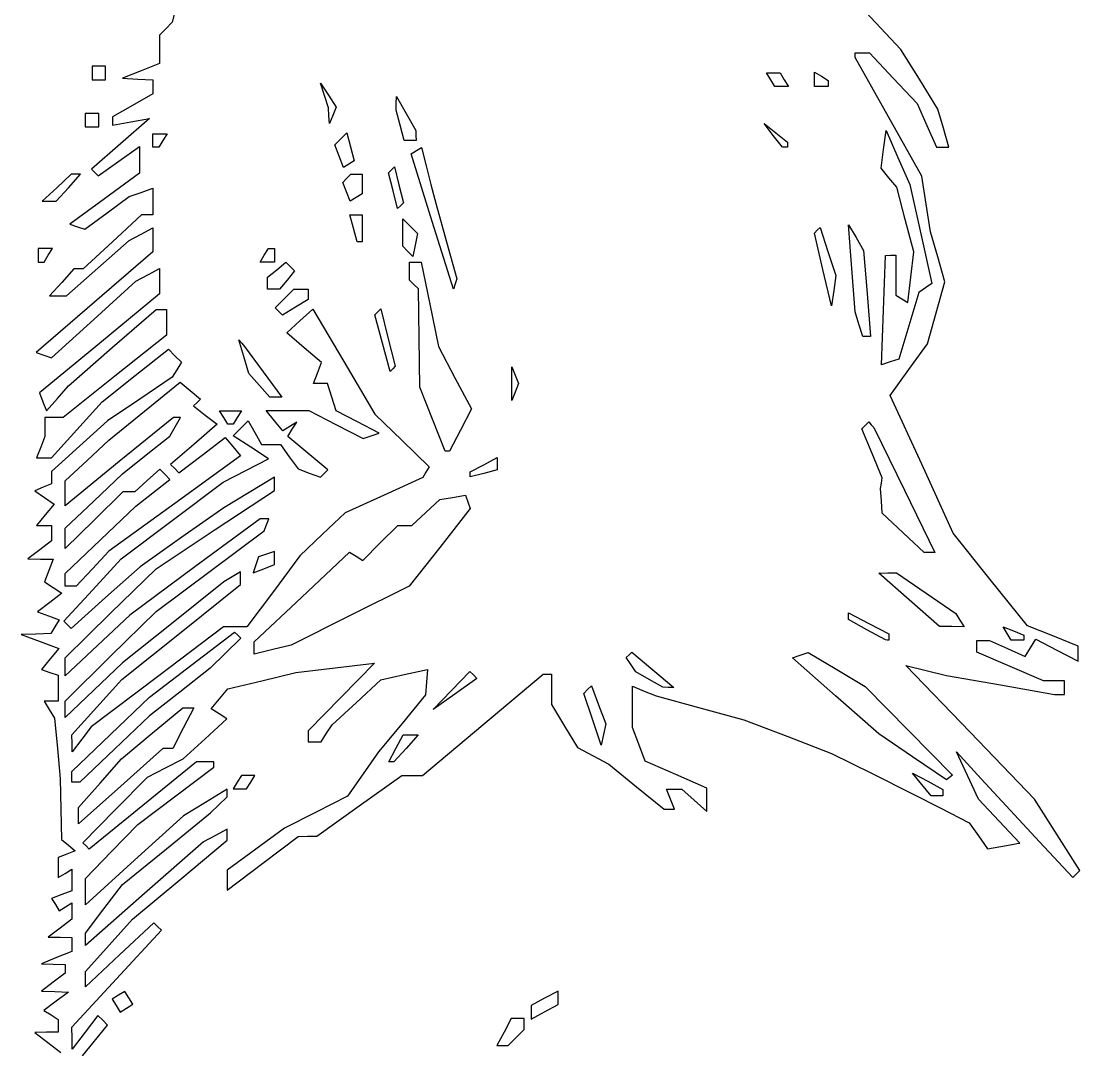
# Model space of a CAD drawing. Extents: x 137 to 489, y 18 to 824.
# Drawn here: x 213.8 to 339.2, y 222.1 to 343.9 of the extents above; entities that cross this region are included whole.
import ezdxf

# ---------------------------------------------------------------- set-up
doc = ezdxf.new("R2010")
doc.units = 0
doc.layers.add('Vrstva_1', color=7, linetype='CONTINUOUS')

msp = doc.modelspace()

# ---------------------------------------------------------------- linework, layer by layer
at = {"layer": 'Vrstva_1', "color": 7}
for p, q in [((233.001193, 349.010334), (231.635432, 343.810318)), ((314.972419, 343.804252), (311.963641, 347.004255)), ((231.635432, 343.810318), (230.897432, 343.050321)), ((317.981197, 340.604249), (314.972419, 343.804252)), ((230.897432, 343.050321), (230.159404, 342.290324)), ((230.159404, 342.290324), (230.159404, 340.604759)), ((230.159404, 340.604759), (230.159404, 338.919194)), ((312.565096, 339.932126), (312.565096, 340.204252)), ((312.565096, 340.204252), (313.40588, 340.204252)), ((312.565096, 339.66), (312.565096, 339.932126)), ((313.40588, 340.204252), (314.246665, 340.204252)), ((314.246665, 340.204252), (317.077569, 337.204233)), ((320.167134, 337.07126), (317.981197, 340.604249)), ((230.159404, 338.919194), (227.959407, 338.049865)), ((316.514636, 332.61446), (312.565096, 339.66)), ((222.956966, 338.612457), (222.156972, 338.612457)), ((222.156972, 338.612457), (222.156972, 337.812463)), ((222.156972, 337.812463), (222.156972, 337.012469)), ((223.75696, 338.612457), (222.956966, 338.612457)), ((223.75696, 337.812463), (223.75696, 338.612457)), ((223.75696, 337.012469), (223.75696, 337.812463)), ((227.959407, 338.049865), (225.75941, 337.180535)), ((302.557351, 337.01349), (302.062932, 337.813483)), ((302.062932, 337.813483), (302.862926, 337.813483)), ((302.862926, 337.813483), (303.66292, 337.813483)), ((303.66292, 337.813483), (304.157367, 337.01349)), ((307.757367, 337.060687), (307.757367, 337.907906)), ((307.757367, 337.907906), (308.557361, 337.413487)), ((308.557361, 337.413487), (309.357354, 336.919068)), ((222.156972, 337.012469), (222.956966, 337.012469)), ((222.956966, 337.012469), (223.75696, 337.012469)), ((225.75941, 337.180535), (227.55941, 337.095496)), ((227.55941, 337.095496), (229.359382, 337.010173)), ((229.359382, 337.010173), (229.359382, 336.172961)), ((229.359382, 336.172961), (229.359382, 335.335748)), ((249.696859, 335.148038), (249.236456, 336.613493)), ((249.236456, 336.613493), (250.153492, 335.183329)), ((303.05177, 336.213468), (302.557351, 337.01349)), ((303.851792, 336.213468), (303.05177, 336.213468)), ((304.651786, 336.213468), (303.851792, 336.213468)), ((304.157367, 337.01349), (304.651786, 336.213468)), ((307.757367, 336.213468), (307.757367, 337.060687)), ((308.557361, 336.213468), (307.757367, 336.213468)), ((309.357354, 336.213468), (308.557361, 336.213468)), ((309.357354, 336.919068), (309.357354, 336.566268)), ((309.357354, 336.566268), (309.357354, 336.213468)), ((317.077569, 337.204233), (319.908444, 334.204243)), ((322.353071, 333.538271), (320.167134, 337.07126)), ((229.359382, 335.335748), (226.964446, 333.972964)), ((250.157262, 333.682639), (249.696859, 335.148038)), ((250.153492, 335.183329), (251.070528, 333.753194)), ((258.196232, 334.213483), (258.21324, 335.013477)), ((258.21324, 335.013477), (259.356538, 333.013493)), ((226.964446, 333.972964), (224.569511, 332.610151)), ((250.220475, 332.748057), (250.157262, 333.682639)), ((251.070528, 333.753194), (250.677051, 332.783348)), ((258.179224, 333.41349), (258.196232, 334.213483)), ((319.908444, 334.204243), (321.047518, 331.604249)), ((222.156972, 333.012359), (221.356979, 333.012359)), ((221.356979, 333.012359), (221.356979, 332.212337)), ((222.956966, 333.012359), (222.156972, 333.012359)), ((222.956966, 332.212337), (222.956966, 333.012359)), ((224.569511, 332.610151), (224.563842, 332.12109)), ((228.958166, 332.410592), (225.519911, 329.415307)), ((226.758169, 332.02131), (228.958166, 332.410592)), ((250.283687, 331.813474), (250.220475, 332.748057)), ((250.677136, 332.783348), (250.283687, 331.813474)), ((250.677051, 332.783348), (250.677136, 332.783348)), ((258.661596, 331.61349), (258.179224, 333.41349)), ((259.356538, 333.013493), (260.499864, 331.01348)), ((320.464176, 325.568948), (316.514636, 332.61446)), ((323.003225, 331.271263), (322.353071, 333.538271)), ((221.356979, 332.212337), (221.356979, 331.412343)), ((221.356979, 331.412343), (222.156972, 331.412343)), ((222.156972, 331.412343), (222.956966, 331.412343)), ((222.956966, 331.412343), (222.956966, 332.212337)), ((224.563842, 332.12109), (224.558172, 331.632028)), ((224.558172, 331.632028), (226.758169, 332.02131)), ((259.143968, 329.81349), (258.661596, 331.61349)), ((302.855301, 330.413357), (301.757357, 331.813361)), ((301.757357, 331.813361), (303.157361, 330.715417)), ((321.047518, 331.604249), (322.186564, 329.004255)), ((323.653408, 329.004255), (323.003225, 331.271263)), ((229.357369, 329.813376), (229.357369, 330.61337)), ((229.357369, 330.61337), (230.204588, 330.61337)), ((230.204588, 330.61337), (231.051779, 330.61337)), ((231.051779, 330.61337), (230.55736, 329.813376)), ((250.9049, 329.280917), (251.624021, 330.000009)), ((251.624021, 330.000009), (252.343114, 330.719102)), ((252.343114, 330.719102), (252.775142, 329.067043)), ((260.499864, 331.01348), (260.52821, 330.413471)), ((260.52821, 330.413471), (260.556557, 329.81349)), ((303.953272, 329.013354), (302.855301, 330.413357)), ((303.157361, 330.715417), (304.557364, 329.617446)), ((315.926504, 328.764784), (316.211216, 331.01314)), ((316.211216, 331.01314), (317.630353, 327.813137)), ((225.519911, 329.415307), (222.081656, 326.419994)), ((225.312103, 327.377367), (227.758175, 329.119115)), ((227.758175, 329.119115), (227.758175, 327.532762)), ((229.357369, 329.013354), (229.357369, 329.813376)), ((229.710141, 329.013354), (229.357369, 329.013354)), ((230.062941, 329.013354), (229.710141, 329.013354)), ((230.55736, 329.813376), (230.062941, 329.013354)), ((251.414966, 327.951723), (250.9049, 329.280917)), ((252.775142, 329.067043), (253.207171, 327.414954)), ((259.850673, 329.81349), (259.143968, 329.81349)), ((260.556557, 329.81349), (259.849851, 329.81349)), ((259.849851, 329.81349), (259.850673, 329.81349)), ((259.965079, 328.247348), (260.575832, 328.624838)), ((260.575832, 328.624838), (261.186613, 329.002299)), ((261.186613, 329.002299), (261.746994, 326.80783)), ((304.255304, 329.013354), (303.953272, 329.013354)), ((304.557364, 329.013354), (304.255304, 329.013354)), ((304.557364, 329.617446), (304.557364, 329.315414)), ((304.557364, 329.315414), (304.557364, 329.013354)), ((315.64182, 326.5164), (315.926504, 328.764784)), ((322.186564, 329.004255), (322.919972, 329.004255)), ((322.919972, 329.004255), (323.653408, 329.004255)), ((222.866059, 325.635619), (225.312103, 327.377367)), ((227.758175, 327.532762), (227.758175, 325.946438)), ((251.925032, 326.622557), (251.414966, 327.951723)), ((253.207171, 327.414954), (252.566087, 327.018756)), ((262.461183, 320.232926), (259.965079, 328.247348)), ((317.630353, 327.813137), (319.04949, 324.613162)), ((222.081656, 326.419994), (222.473857, 326.02782)), ((252.566087, 327.018756), (251.925032, 326.622557)), ((257.279508, 326.002167), (257.622358, 326.345017)), ((257.622358, 326.345017), (257.965209, 326.687868)), ((257.965209, 326.687868), (258.50022, 324.556214)), ((261.746994, 326.80783), (262.307404, 324.613361)), ((316.560132, 325.409896), (315.64182, 326.5164)), ((219.690207, 325.812359), (217.972809, 324.212343)), ((219.357108, 324.212343), (220.805101, 325.812359)), ((220.24764, 325.812359), (219.690207, 325.812359)), ((220.805101, 325.812359), (220.24764, 325.812359)), ((222.473857, 326.02782), (222.866059, 325.635619)), ((227.758175, 325.946438), (223.634645, 322.91949)), ((251.867602, 324.856942), (252.345835, 325.335146)), ((252.296314, 323.739751), (251.867602, 324.856942)), ((252.345835, 325.335146), (252.82404, 325.81338)), ((252.82404, 325.81338), (253.490692, 325.81338)), ((253.490692, 325.81338), (254.157372, 325.81338)), ((254.157372, 325.81338), (254.157372, 324.660586)), ((257.814519, 323.870513), (257.279508, 326.002167)), ((317.478472, 324.303392), (316.560132, 325.409896)), ((320.981698, 322.286457), (320.464176, 325.568948)), ((217.972809, 324.212343), (216.25541, 322.612356)), ((217.909142, 322.612356), (219.357108, 324.212343)), ((226.558185, 323.173559), (227.95816, 323.666759)), ((227.95816, 323.666759), (229.358163, 324.159959)), ((229.358163, 324.159959), (229.358163, 322.585058)), ((252.725026, 322.622561), (252.296314, 323.739751)), ((254.157372, 324.660586), (254.157372, 323.507792)), ((258.34953, 321.73886), (257.814519, 323.870513)), ((258.50022, 324.556214), (259.035231, 322.424561)), ((262.307404, 324.613361), (262.621709, 323.41337)), ((318.486557, 320.45828), (317.478472, 324.303392)), ((319.04949, 324.613162), (320.341663, 318.745786)), ((216.25541, 322.612356), (217.082276, 322.612356)), ((217.082276, 322.612356), (217.909142, 322.612356)), ((223.634645, 322.91949), (219.511086, 319.892513)), ((223.934494, 321.233074), (226.558185, 323.173559)), ((229.358163, 322.585058), (229.358163, 321.010157)), ((253.441199, 323.065191), (252.725026, 322.622561)), ((254.157372, 323.507792), (253.441199, 323.065191)), ((259.035231, 322.424561), (258.69238, 322.08171)), ((262.621709, 323.41337), (262.935986, 322.21338)), ((221.310802, 319.292617), (223.934494, 321.233074)), ((258.69238, 322.08171), (258.34953, 321.73886)), ((262.935986, 322.21338), (264.150377, 317.824611)), ((321.499219, 319.003994), (320.981698, 322.286457)), ((219.511086, 319.892513), (220.410944, 319.59258)), ((228.024405, 321.010157), (224.558172, 317.810154)), ((228.691284, 321.010157), (228.024405, 321.010157)), ((229.358163, 321.010157), (228.691284, 321.010157)), ((253.125561, 319.413373), (252.707168, 321.013361)), ((252.707168, 321.013361), (253.43227, 321.013361)), ((253.43227, 321.013361), (254.157372, 321.013361)), ((254.157372, 321.013361), (254.157372, 319.413373)), ((258.957448, 318.906709), (258.957448, 320.53337)), ((258.957448, 320.53337), (259.832475, 319.658343)), ((264.957287, 312.218476), (262.461183, 320.232926)), ((312.155405, 314.664123), (311.766236, 319.813824)), ((311.766236, 319.813824), (312.662693, 318.304573)), ((319.494671, 316.61314), (318.486557, 320.45828)), ((220.410944, 319.59258), (221.310802, 319.292617)), ((226.558185, 317.966287), (227.95816, 318.716362)), ((227.95816, 318.716362), (229.358163, 319.466466)), ((229.358163, 319.466466), (229.355782, 318.038315)), ((253.543983, 317.813357), (253.125561, 319.413373)), ((254.157372, 319.413373), (254.157372, 317.813357)), ((258.957448, 317.280019), (258.957448, 318.906709)), ((259.832475, 319.658343), (260.707501, 318.783317)), ((260.707501, 318.783317), (260.432399, 317.42657)), ((307.730324, 318.853361), (308.064161, 319.187197)), ((308.74388, 314.533587), (307.730324, 318.853361)), ((308.064161, 319.187197), (308.397969, 319.521033)), ((308.397969, 319.521033), (309.335159, 316.681313)), ((320.341663, 318.745786), (321.633836, 312.878409)), ((322.347061, 316.043093), (321.499219, 319.003994)), ((224.558172, 317.810154), (221.091939, 314.61018)), ((222.835416, 314.688217), (226.558185, 317.966287)), ((229.355782, 318.038315), (229.353372, 316.610164)), ((253.850664, 317.813357), (253.543983, 317.813357)), ((254.157372, 317.813357), (253.850664, 317.813357)), ((260.432399, 317.42657), (260.157438, 316.069824)), ((264.150377, 317.824611), (265.364768, 313.435814)), ((312.662693, 318.304573), (313.55915, 316.795323)), ((216.604327, 317.012343), (215.757108, 317.012343)), ((215.757108, 317.012343), (215.757108, 316.21235)), ((215.757108, 316.21235), (215.757108, 315.412356)), ((216.462679, 315.412356), (216.957127, 316.21235)), ((217.451546, 317.012343), (216.604327, 317.012343)), ((216.957127, 316.21235), (217.451546, 317.012343)), ((229.353372, 316.610164), (222.443612, 310.64743)), ((242.062931, 315.413376), (242.557379, 316.21337)), ((242.557379, 316.21337), (243.051797, 317.013364)), ((243.051797, 317.013364), (243.404569, 317.013364)), ((243.404569, 317.013364), (243.757369, 317.013364)), ((243.757369, 317.013364), (243.757369, 316.21337)), ((243.757369, 316.21337), (243.757369, 315.413376)), ((259.557457, 316.674935), (258.957448, 317.280019)), ((260.157438, 316.069824), (259.557457, 316.674935)), ((309.335159, 316.681313), (310.27235, 313.841594)), ((313.55915, 316.795323), (313.967792, 311.704583)), ((315.923017, 309.734561), (316.157443, 316.211556)), ((316.157443, 316.211556), (316.757452, 316.21235)), ((316.757452, 316.21235), (317.357433, 316.213143)), ((317.357433, 316.213143), (317.357433, 313.860359)), ((319.139263, 313.619556), (319.494671, 316.61314)), ((323.194932, 313.082192), (322.347061, 316.043093)), ((215.757108, 315.412356), (216.109908, 315.412356)), ((216.109908, 315.412356), (216.462679, 315.412356)), ((242.91015, 315.413376), (242.062931, 315.413376)), ((243.757369, 315.413376), (242.91015, 315.413376)), ((244.030969, 314.508472), (245.104591, 315.399487)), ((245.104591, 315.399487), (245.62404, 314.880038)), ((245.62404, 314.880038), (246.143489, 314.360589)), ((259.757612, 314.347153), (259.757612, 315.41383)), ((259.757612, 315.41383), (260.448301, 315.41383)), ((260.448301, 315.41383), (261.138991, 315.41383)), ((261.138991, 315.41383), (262.158642, 310.413827)), ((220.006157, 314.61018), (218.558163, 313.010164)), ((219.112648, 311.410176), (222.835416, 314.688217)), ((220.549048, 314.61018), (220.006157, 314.61018)), ((221.091939, 314.61018), (220.549048, 314.61018)), ((227.35747, 313.150309), (228.757473, 313.908378)), ((228.757473, 313.908378), (230.157476, 314.666476)), ((230.157476, 314.666476), (230.157476, 313.151811)), ((242.957375, 313.617458), (244.030969, 314.508472)), ((242.957375, 312.91543), (242.957375, 313.617458)), ((246.143489, 314.360589), (245.252475, 313.286967)), ((259.757612, 313.280476), (259.757612, 314.347153)), ((309.757436, 310.213814), (308.74388, 314.533587)), ((310.27235, 313.841594), (310.014822, 312.027704)), ((312.544573, 309.514422), (312.155405, 314.664123)), ((317.357433, 313.860359), (317.357433, 311.507575)), ((318.783883, 310.625972), (319.139263, 313.619556)), ((218.558163, 313.010164), (217.110197, 311.410176)), ((222.357864, 308.613458), (227.35747, 313.150309)), ((230.157476, 313.151811), (230.157476, 311.637203)), ((242.957375, 312.213373), (242.957375, 312.91543)), ((245.252475, 313.286967), (244.36146, 312.213373)), ((260.28582, 312.752296), (259.757612, 313.280476)), ((260.813999, 312.224117), (260.28582, 312.752296)), ((265.161098, 312.827159), (264.957287, 312.218476)), ((265.364768, 313.435814), (265.161098, 312.827159)), ((320.868879, 312.34578), (320.103893, 311.81315)), ((321.633836, 312.878409), (320.868879, 312.34578)), ((322.165332, 309.404778), (323.194932, 313.082192)), ((217.110197, 311.410176), (218.111423, 311.410176)), ((218.111423, 311.410176), (219.112648, 311.410176)), ((230.157476, 311.637203), (223.035457, 305.785899)), ((243.659404, 312.213373), (242.957375, 312.213373)), ((244.36146, 312.213373), (243.659404, 312.213373)), ((243.833564, 310.004306), (244.938311, 311.109052)), ((244.938311, 311.109052), (246.043086, 312.213827)), ((246.043086, 312.213827), (246.900226, 312.213827)), ((246.900226, 312.213827), (247.757366, 312.213827)), ((247.757366, 312.213827), (247.757366, 311.606249)), ((247.757366, 311.606249), (247.757366, 310.998699)), ((260.904141, 306.418961), (260.813999, 312.224117)), ((310.014822, 312.027704), (309.757436, 310.213814)), ((313.967792, 311.704583), (314.376406, 306.613814)), ((317.357433, 311.507575), (318.070658, 311.066787)), ((318.070658, 311.066787), (318.783883, 310.625972)), ((320.103893, 311.81315), (318.909543, 307.872765)), ((222.443612, 310.64743), (215.533851, 304.684696)), ((224.551596, 305.289581), (229.745716, 309.810161)), ((229.745716, 309.810161), (230.351593, 309.810161)), ((230.351593, 309.810161), (230.95747, 309.810161)), ((230.95747, 309.810161), (230.95747, 308.281946)), ((244.281722, 309.556148), (243.833564, 310.004306)), ((246.243609, 310.053345), (244.729851, 309.107991)), ((247.757366, 310.998699), (246.243609, 310.053345)), ((246.76884, 308.443238), (248.313212, 309.840888)), ((248.313212, 309.840888), (251.988046, 303.627373)), ((256.000175, 309.523294), (256.348157, 309.871276)), ((256.348157, 309.871276), (257.211901, 306.468369)), ((262.158642, 310.413827), (263.178264, 305.413824)), ((217.358229, 304.07658), (222.357864, 308.613458)), ((244.729851, 309.107991), (244.281722, 309.556148)), ((255.652194, 309.175313), (256.000175, 309.523294)), ((256.557353, 305.81382), (255.652194, 309.175313)), ((313.004863, 308.064132), (312.544573, 309.514422)), ((315.688592, 303.257565), (315.923017, 309.734561)), ((321.135704, 305.727392), (322.165332, 309.404778)), ((230.95747, 308.281946), (230.95747, 306.753732)), ((245.22444, 307.045587), (246.76884, 308.443238)), ((313.465181, 306.613814), (313.004863, 308.064132)), ((318.909543, 307.872765), (317.715194, 303.932409)), ((230.95747, 306.753732), (224.854308, 301.88194)), ((240.152607, 304.213833), (239.558607, 306.213817)), ((239.558607, 306.213817), (239.890346, 305.81382)), ((247.283073, 305.274813), (245.22444, 307.045587)), ((257.211901, 306.468369), (258.075675, 303.065461)), ((260.994283, 300.613833), (260.904141, 306.418961)), ((313.920794, 306.613814), (313.465181, 306.613814)), ((314.376406, 306.613814), (313.920794, 306.613814)), ((223.035457, 305.785899), (215.913438, 299.934624)), ((219.357476, 300.769002), (224.551596, 305.289581)), ((227.278553, 301.97965), (231.199634, 305.088009)), ((231.199634, 305.088009), (231.968872, 304.3188)), ((239.890346, 305.81382), (240.222084, 305.413824)), ((240.222084, 305.413824), (242.430443, 302.413833)), ((249.341734, 303.504038), (247.283073, 305.274813)), ((257.462541, 302.452328), (256.557353, 305.81382)), ((263.178264, 305.413824), (265.140434, 301.714243)), ((318.922838, 302.672608), (321.135704, 305.727392)), ((215.533851, 304.684696), (216.44604, 304.380652)), ((216.44604, 304.380652), (217.358229, 304.07658)), ((231.968872, 304.3188), (232.738081, 303.549562)), ((232.738081, 303.549562), (232.189407, 302.661808)), ((240.746607, 302.21382), (240.152607, 304.213833)), ((248.863955, 302.258948), (249.341734, 303.504038)), ((251.988046, 303.627373), (255.662853, 297.413858)), ((316.701865, 303.595313), (315.688592, 303.257565)), ((316.70195, 303.594633), (316.701865, 303.595313)), ((317.715194, 303.932409), (316.70195, 303.594633)), ((232.189407, 302.661808), (231.640733, 301.774054)), ((242.430443, 302.413833), (244.638802, 299.413814)), ((248.386175, 301.013858), (248.863955, 302.258948)), ((257.769108, 302.758894), (257.462541, 302.452328)), ((258.075675, 303.065461), (257.769108, 302.758894)), ((271.883687, 301.01383), (271.883687, 303.013814)), ((271.883687, 303.013814), (272.287199, 302.013836)), ((316.709972, 299.617824), (318.922838, 302.672608)), ((224.854308, 301.88194), (218.751146, 297.010176)), ((223.357473, 298.871291), (227.278553, 301.97965)), ((231.640733, 301.774054), (227.813083, 299.192117)), ((228.371451, 297.753959), (232.58552, 301.186375)), ((232.58552, 301.186375), (233.790783, 300.186113)), ((241.975993, 300.813817), (240.746607, 302.21382)), ((249.217832, 301.013858), (248.386175, 301.013858)), ((250.049517, 301.013858), (249.217832, 301.013858)), ((250.560122, 299.405083), (250.049517, 301.013858)), ((265.140434, 301.714243), (267.102575, 298.01469)), ((271.883687, 299.013817), (271.883687, 301.01383)), ((272.287199, 302.013836), (272.690711, 301.01383)), ((272.690711, 301.01383), (272.287199, 300.013824)), ((215.913438, 299.934624), (216.327353, 298.855956)), ((218.049401, 299.273131), (219.357476, 300.769002)), ((233.790783, 300.186113), (234.996018, 299.185824)), ((243.20535, 299.413814), (241.975993, 300.813817)), ((262.484541, 296.81382), (260.994283, 300.613833)), ((272.287199, 300.013824), (271.883687, 299.013817)), ((216.327353, 298.855956), (216.741297, 297.777288)), ((216.741297, 297.777288), (218.049401, 299.273131)), ((220.359552, 295.540724), (223.357473, 298.871291)), ((227.813083, 299.192117), (223.985404, 296.61018)), ((234.589133, 298.778939), (234.182248, 298.372025)), ((234.996018, 299.185824), (234.589133, 298.778939)), ((243.922062, 299.413814), (243.20535, 299.413814)), ((244.638802, 299.413814), (243.922062, 299.413814)), ((251.070727, 297.796309), (250.560122, 299.405083)), ((320.437531, 291.468076), (316.709972, 299.617824)), ((224.157382, 294.321543), (228.371451, 297.753959)), ((234.182248, 298.372025), (235.569807, 297.285137)), ((235.569807, 297.285137), (236.957366, 296.198277)), ((237.75736, 297.013833), (237.262941, 297.813827)), ((237.262941, 297.813827), (238.557353, 297.813827)), ((238.557353, 297.813827), (239.851794, 297.813827)), ((239.851794, 297.813827), (239.357375, 297.013833)), ((243.750027, 296.622652), (242.761445, 297.813855)), ((242.761445, 297.813855), (245.291253, 297.813855)), ((245.291253, 297.813855), (247.821089, 297.813855)), ((247.821089, 297.813855), (251.048985, 296.167096)), ((253.614056, 296.476129), (251.070727, 297.796309)), ((255.662853, 297.413858), (258.876972, 294.283843)), ((267.102575, 298.01469), (265.809552, 295.514249)), ((217.654308, 297.010176), (216.55747, 297.010176)), ((216.55747, 297.010176), (216.55747, 295.875609)), ((218.751146, 297.010176), (217.654308, 297.010176)), ((223.985404, 296.61018), (220.671448, 293.612258)), ((231.805341, 297.013833), (225.381353, 291.784989)), ((232.221098, 297.013833), (231.805341, 297.013833)), ((231.997133, 295.91314), (232.636884, 297.013833)), ((232.636884, 297.013833), (232.221098, 297.013833)), ((236.957366, 296.198277), (234.207448, 293.822617)), ((238.251779, 296.213811), (237.75736, 297.013833)), ((238.557353, 296.213811), (238.251779, 296.213811)), ((238.862957, 296.213811), (238.557353, 296.213811)), ((239.357375, 297.013833), (238.862957, 296.213811)), ((239.766103, 295.732772), (240.657004, 296.613865)), ((240.657004, 296.613865), (241.446934, 295.213861)), ((244.738638, 295.431477), (243.750027, 296.622652)), ((246.40456, 296.461077), (245.571599, 295.946277)), ((245.878818, 295.610372), (246.40456, 296.461077)), ((251.048985, 296.167096), (254.276853, 294.520365)), ((256.157357, 295.155921), (253.614056, 296.476129)), ((263.974799, 293.013836), (262.484541, 296.81382)), ((313.33646, 295.659496), (313.746973, 296.069981)), ((313.746973, 296.069981), (314.157458, 296.480494)), ((314.157458, 296.480494), (314.468419, 296.147169)), ((314.468419, 296.147169), (314.77938, 295.813814)), ((216.55747, 294.741014), (216.071895, 293.4756)), ((216.55747, 295.875609), (216.55747, 294.741014)), ((217.361659, 292.210157), (220.359552, 295.540724)), ((228.557375, 292.571291), (231.357353, 294.812476)), ((231.357353, 294.812476), (231.997133, 295.91314)), ((238.875202, 294.851707), (239.766103, 295.732772)), ((240.974456, 293.476195), (238.875202, 294.851707)), ((241.446934, 295.213861), (242.236837, 293.813858)), ((245.571599, 295.946277), (244.738638, 295.431477)), ((245.353048, 294.759694), (245.878818, 295.610372)), ((247.710849, 292.775754), (245.353048, 294.759694)), ((254.276853, 294.520365), (255.217105, 294.838157)), ((255.217105, 294.838157), (256.157357, 295.155921)), ((265.809552, 295.514249), (264.516528, 293.013836)), ((314.551729, 292.750951), (313.33646, 295.659496)), ((314.77938, 295.813814), (318.388309, 288.41383)), ((216.071895, 293.4756), (215.586292, 292.210157)), ((220.671448, 293.612258), (217.357492, 290.614337)), ((221.55736, 291.910734), (224.157382, 294.321543)), ((234.207448, 293.822617), (231.45753, 291.446986)), ((235.196597, 292.545411), (237.940875, 294.638598)), ((237.940875, 294.638598), (238.838579, 293.556954)), ((238.838579, 293.556954), (239.736254, 292.475339)), ((243.073738, 292.100712), (240.974456, 293.476195)), ((242.236837, 293.813858), (243.351731, 293.813858)), ((243.351731, 293.813858), (244.466626, 293.813858)), ((244.466626, 293.813858), (245.511986, 292.361159)), ((258.876972, 294.283843), (262.091092, 291.153855)), ((225.757369, 290.330135), (228.557375, 292.571291)), ((239.736254, 292.475339), (231.946818, 286.821241)), ((232.452292, 290.452252), (235.196597, 292.545411)), ((245.511986, 292.361159), (246.557347, 290.908488)), ((250.068623, 290.791786), (247.710849, 292.775754)), ((264.245508, 293.013836), (263.974799, 293.013836)), ((264.516528, 293.013836), (264.245508, 293.013836)), ((268.557372, 291.41382), (270.15736, 292.27011)), ((270.15736, 292.27011), (270.15736, 291.535285)), ((315.766998, 289.842406), (314.551729, 292.750951)), ((215.586292, 292.210157), (216.473961, 292.210157)), ((216.473961, 292.210157), (217.361659, 292.210157)), ((218.957366, 289.499953), (221.55736, 291.910734)), ((225.381353, 291.784989), (218.957366, 286.556117)), ((231.45753, 291.446986), (231.954897, 290.949619)), ((240.38587, 290.730359), (243.073738, 292.100712)), ((262.091092, 291.153855), (261.708925, 290.535506)), ((266.957357, 290.557531), (268.557372, 291.41382)), ((270.15736, 291.535285), (270.15736, 290.800432)), ((324.16509, 283.318299), (320.437531, 291.468076)), ((217.357492, 290.614337), (217.357492, 289.878917)), ((217.357492, 289.878917), (217.357492, 289.143496)), ((222.357382, 287.105414), (225.757369, 290.330135)), ((230.167171, 290.870674), (228.699278, 289.542246)), ((230.762276, 290.273386), (230.167171, 290.870674)), ((231.357353, 289.676098), (230.762276, 290.273386)), ((231.954897, 290.949619), (232.452292, 290.452252)), ((237.698031, 289.360006), (240.38587, 290.730359)), ((243.757341, 289.94434), (240.75735, 288.131613)), ((243.757341, 289.152879), (243.757341, 289.94434)), ((246.557347, 290.908488), (247.879142, 290.41628)), ((247.879142, 290.41628), (249.200909, 289.924101)), ((249.200909, 289.924101), (249.63478, 290.357943)), ((249.63478, 290.357943), (250.068623, 290.791786)), ((261.326758, 289.917128), (256.742059, 287.822183)), ((261.708925, 290.535506), (261.326758, 289.917128)), ((266.957357, 290.260573), (266.957357, 290.557531)), ((268.557372, 290.382009), (266.957357, 289.963616)), ((266.957357, 289.963616), (266.957357, 290.260573)), ((270.15736, 290.800432), (268.557372, 290.382009)), ((315.667502, 289.22811), (315.766998, 289.842406)), ((216.357486, 288.737745), (215.357479, 288.331965)), ((217.357492, 289.143496), (216.357486, 288.737745)), ((218.957366, 288.028035), (218.957366, 289.499953)), ((228.699278, 289.542246), (227.231385, 288.213817)), ((229.357369, 288.097313), (231.357353, 289.676098)), ((231.647139, 284.805978), (237.698031, 289.360006)), ((243.757341, 288.361389), (243.757341, 289.152879)), ((315.568006, 288.613814), (315.667502, 289.22811)), ((315.662683, 287.134781), (315.568006, 288.613814)), ((215.357479, 288.331965), (216.506049, 287.532057)), ((216.506049, 287.532057), (217.654591, 286.73212)), ((218.957366, 286.556117), (218.957366, 288.028035)), ((225.817917, 288.213817), (222.387656, 284.84725)), ((226.524651, 288.213817), (225.817917, 288.213817)), ((227.231385, 288.213817), (226.524651, 288.213817)), ((227.357357, 286.518557), (229.357369, 288.097313)), ((236.757353, 283.71943), (243.757341, 288.361389)), ((240.75735, 288.131613), (237.75736, 286.318885)), ((256.742059, 287.822183), (252.15736, 285.727238)), ((261.705807, 285.744529), (263.357357, 287.275209)), ((263.357357, 287.275209), (264.874374, 287.544501)), ((264.874374, 287.544501), (266.391363, 287.813792)), ((266.391363, 287.813792), (266.673694, 287.013798)), ((318.388309, 288.41383), (321.997209, 281.013817)), ((217.654591, 286.73212), (216.608097, 285.471156)), ((218.957366, 283.880693), (222.357382, 287.105414)), ((223.157375, 282.514054), (227.357357, 286.518557)), ((231.946818, 286.821241), (224.157382, 281.167143)), ((237.75736, 286.318885), (232.798147, 282.825269)), ((266.956024, 286.213805), (263.347634, 281.617342)), ((266.673694, 287.013798), (266.956024, 286.213805)), ((315.757361, 285.655748), (315.662683, 287.134781)), ((216.608097, 285.471156), (215.561574, 284.210164)), ((222.387656, 284.84725), (218.957366, 281.480683)), ((225.596248, 280.25195), (231.647139, 284.805978)), ((242.051224, 285.013843), (234.347026, 279.298828)), ((242.570957, 285.013843), (242.051224, 285.013843)), ((243.090689, 285.013843), (242.570957, 285.013843)), ((242.823949, 284.297783), (243.090689, 285.013843)), ((252.15736, 285.727238), (249.468273, 283.170529)), ((260.054257, 284.213849), (261.705807, 285.744529)), ((318.241956, 283.334797), (315.757361, 285.655748)), ((215.561574, 284.210164), (216.459533, 284.210164)), ((216.459533, 284.210164), (217.357492, 284.210164)), ((217.357492, 284.210164), (217.357492, 283.298372)), ((218.957366, 282.680674), (218.957366, 283.880693)), ((229.757338, 279.077471), (236.757353, 283.71943)), ((236.157202, 278.802312), (242.557209, 283.581694)), ((242.557209, 283.581694), (242.823949, 284.297783)), ((256.304701, 282.142998), (258.375552, 284.213849)), ((258.375552, 284.213849), (259.21489, 284.213849)), ((259.21489, 284.213849), (260.054257, 284.213849)), ((217.357492, 282.386551), (215.957489, 281.323814)), ((217.357492, 283.298372), (217.357492, 282.386551)), ((218.957366, 281.480683), (218.957366, 282.680674)), ((218.957366, 278.509578), (223.157375, 282.514054)), ((232.798147, 282.825269), (227.838963, 279.331654)), ((249.468273, 283.170529), (246.779186, 280.613849)), ((320.726551, 281.013817), (318.241956, 283.334797)), ((328.565083, 277.822063), (324.16509, 283.318299)), ((215.957489, 281.323814), (214.557486, 280.261049)), ((224.157382, 281.167143), (222.217917, 279.090482)), ((243.757369, 281.147187), (242.807366, 280.830529)), ((243.757369, 280.366101), (243.757369, 281.147187)), ((246.99666, 275.739874), (252.635961, 281.05971)), ((252.635961, 281.05971), (253.434906, 280.565943)), ((254.233851, 280.072148), (256.304701, 282.142998)), ((263.347634, 281.617342), (259.739272, 277.020907)), ((321.361824, 281.013817), (320.726551, 281.013817)), ((321.997209, 281.013817), (321.361824, 281.013817)), ((214.557486, 280.261049), (216.043067, 280.235537)), ((216.043067, 280.235537), (217.528676, 280.210025)), ((217.528676, 280.210025), (217.015974, 278.874)), ((222.204283, 276.572098), (225.596248, 280.25195)), ((241.857363, 280.513843), (241.540506, 279.563301)), ((242.807366, 280.830529), (241.857363, 280.513843)), ((246.779186, 280.613849), (243.64302, 276.413839)), ((243.757369, 279.585043), (243.757369, 280.366101)), ((253.434906, 280.565943), (254.233851, 280.072148)), ((217.015974, 278.874), (216.5033, 277.537946)), ((218.957366, 277.761713), (218.957366, 278.509578)), ((222.217917, 279.090482), (220.278453, 277.01382)), ((227.838963, 279.331654), (223.766966, 275.670595)), ((224.357338, 273.815206), (229.757338, 279.077471)), ((234.347026, 279.298828), (226.642856, 273.583786)), ((229.757196, 274.022957), (236.157202, 278.802312)), ((239.757202, 278.708287), (238.757196, 278.116894)), ((239.757202, 277.957559), (239.757202, 278.708287)), ((241.540506, 279.563301), (241.223678, 278.612759)), ((241.223678, 278.612759), (242.490509, 279.098901)), ((242.490509, 279.098901), (243.757369, 279.585043)), ((315.357364, 278.56491), (316.413213, 278.587587)), ((318.957364, 275.412671), (315.357364, 278.56491)), ((316.413213, 278.587587), (317.46909, 278.610265)), ((317.46909, 278.610265), (320.9724, 276.199909)), ((216.5033, 277.537946), (217.530377, 276.858794)), ((218.957366, 277.01382), (218.957366, 277.761713)), ((237.757218, 277.525474), (231.757209, 272.739855)), ((232.719854, 271.587317), (239.757202, 277.206832)), ((238.757196, 278.116894), (237.757218, 277.525474)), ((239.757202, 277.206832), (239.757202, 277.957559)), ((332.965106, 272.325798), (328.565083, 277.822063)), ((218.557483, 276.179613), (217.13398, 275.089436)), ((217.530377, 276.858794), (218.557483, 276.179613)), ((218.812289, 272.892246), (222.204283, 276.572098)), ((219.617923, 277.01382), (218.957366, 277.01382)), ((220.278453, 277.01382), (219.617923, 277.01382)), ((243.64302, 276.413839), (240.506881, 272.213858)), ((259.739272, 277.020907), (252.748185, 273.533839)), ((320.9724, 276.199909), (324.475739, 273.789581)), ((217.13398, 275.089436), (215.710449, 273.99926)), ((223.766966, 275.670595), (219.694997, 272.009537)), ((241.35736, 270.420038), (246.99666, 275.739874)), ((322.557364, 272.260403), (318.957364, 275.412671)), ((215.710449, 273.99926), (216.984679, 273.510283)), ((216.984679, 273.510283), (218.258881, 273.021335)), ((218.957338, 268.552913), (224.357338, 273.815206)), ((226.642856, 273.583786), (222.800097, 269.989342)), ((224.357196, 268.721036), (229.757196, 274.022957)), ((252.748185, 273.533839), (245.75707, 270.046772)), ((311.75725, 273.45994), (311.75725, 273.854948)), ((311.75725, 273.854948), (314.157232, 272.613855)), ((311.75725, 273.064932), (311.75725, 273.45994)), ((324.475739, 273.789581), (324.963751, 272.999934)), ((217.760975, 272.215672), (217.26307, 271.410038)), ((218.258881, 273.021335), (217.760975, 272.215672)), ((219.253643, 272.450891), (218.812289, 272.892246)), ((219.694997, 272.009537), (219.253643, 272.450891)), ((231.757209, 272.739855), (225.757199, 267.954265)), ((237.727624, 272.213858), (229.888383, 266.292765)), ((239.117253, 272.213858), (237.727624, 272.213858)), ((240.506881, 272.213858), (239.117253, 272.213858)), ((313.957247, 271.871433), (311.75725, 273.064932)), ((314.157232, 272.613855), (316.557241, 271.372762)), ((324.004564, 272.237726), (322.557364, 272.260403)), ((324.004564, 272.232964), (324.004564, 272.237726)), ((325.451792, 272.210287), (324.004564, 272.232964)), ((324.963751, 272.999934), (325.451792, 272.210287)), ((330.563027, 271.404709), (330.074249, 272.195518)), ((330.074249, 272.195518), (331.315795, 271.719099)), ((335.965096, 271.129266), (332.965106, 272.325798)), ((215.510267, 271.346825), (213.757492, 271.283613)), ((213.757492, 271.283613), (215.990881, 270.468992)), ((217.26307, 271.410038), (215.510267, 271.346825)), ((225.682506, 265.96783), (232.719854, 271.587317)), ((234.002305, 267.740504), (239.047265, 271.590633)), ((239.047265, 271.590633), (239.405451, 271.232419)), ((239.405451, 271.232419), (239.763665, 270.874205)), ((316.157244, 270.677906), (313.957247, 271.871433)), ((316.557241, 271.372762), (316.557241, 270.993317)), ((316.557241, 270.993317), (316.557241, 270.613843)), ((331.051776, 270.613843), (330.563027, 271.404709)), ((331.315795, 271.719099), (332.55737, 271.24268)), ((332.55737, 271.24268), (332.55737, 270.928261)), ((332.55737, 270.928261), (332.55737, 270.613843)), ((338.965087, 269.932706), (335.965096, 271.129266)), ((215.990881, 270.468992), (218.22427, 269.654343)), ((218.22427, 269.654343), (217.190872, 268.402054)), ((222.800097, 269.989342), (218.957338, 266.394898)), ((239.763665, 270.874205), (237.960519, 269.096712)), ((241.35736, 269.70171), (241.35736, 270.420038)), ((241.35736, 268.983383), (241.35736, 269.70171)), ((245.75707, 270.046772), (243.557357, 269.515106)), ((316.35737, 270.645874), (316.157244, 270.677906)), ((316.557241, 270.613843), (316.357115, 270.645874)), ((316.357115, 270.645874), (316.35737, 270.645874)), ((326.965096, 269.902488), (326.965096, 270.603978)), ((326.965096, 270.603978), (327.727446, 270.603978)), ((326.965096, 269.201027), (326.965096, 269.902488)), ((327.727446, 270.603978), (328.489795, 270.603978)), ((328.489795, 270.603978), (330.58474, 269.649468)), ((330.58474, 269.649468), (332.679685, 268.694957)), ((331.804573, 270.613843), (331.051776, 270.613843)), ((332.55737, 270.613843), (331.804573, 270.613843)), ((332.679685, 268.694957), (333.316233, 269.724926)), ((333.316233, 269.724926), (333.952781, 270.754866)), ((333.952781, 270.754866), (336.458948, 269.458894)), ((338.965087, 269.047814), (338.965087, 269.932706)), ((217.190872, 268.402054), (216.157473, 267.149735)), ((218.957196, 263.419115), (224.357196, 268.721036)), ((218.957338, 267.473906), (218.957338, 268.552913)), ((237.960519, 269.096712), (236.157372, 267.319219)), ((243.557357, 269.515106), (241.35736, 268.983383)), ((285.444369, 268.568702), (285.767065, 268.891398)), ((286.000866, 267.723496), (285.444369, 268.568702)), ((285.767065, 268.891398), (286.089789, 269.214123)), ((286.089789, 269.214123), (288.584957, 267.114586)), ((305.113521, 268.532561), (306.045609, 268.843266)), ((310.235443, 264.029131), (305.113521, 268.532561)), ((306.045609, 268.843266), (306.977698, 269.153972)), ((306.977698, 269.153972), (310.367537, 267.143357)), ((330.913389, 267.502507), (326.965096, 269.201027)), ((336.458948, 269.458894), (338.965087, 268.162894)), ((338.965087, 268.162894), (338.965087, 269.047814)), ((216.157473, 267.149735), (217.157479, 266.813178)), ((218.957338, 266.394898), (218.957338, 267.473906)), ((225.757199, 267.954265), (222.357212, 264.717496)), ((228.957372, 263.890375), (234.002305, 267.740504)), ((236.157372, 267.319219), (232.557372, 264.485367)), ((246.288141, 266.792854), (250.94569, 267.342038)), ((250.94569, 267.342038), (255.60324, 267.891194)), ((255.60324, 267.891194), (251.684909, 263.889723)), ((259.126591, 266.549981), (261.882065, 267.171449)), ((261.882065, 267.171449), (261.770664, 265.660271)), ((286.557364, 266.87829), (286.000866, 267.723496)), ((310.367537, 267.143357), (313.757348, 265.132743)), ((326.178482, 259.72149), (318.565106, 267.639619)), ((318.565106, 267.639619), (320.965087, 267.05245)), ((334.86171, 265.803987), (330.913389, 267.502507)), ((217.157479, 266.813178), (218.157486, 266.476592)), ((218.157486, 266.476592), (218.157486, 264.943276)), ((229.888383, 266.292765), (222.049142, 260.371672)), ((222.719848, 262.688542), (225.682506, 265.96783)), ((242.266997, 265.828195), (246.288141, 266.792854)), ((253.480374, 263.266328), (256.371146, 265.928542)), ((256.371146, 265.928542), (259.126591, 266.549981)), ((264.733123, 264.666614), (266.908884, 266.929002)), ((267.737678, 266.100208), (265.14752, 264.252217)), ((266.908884, 266.929002), (267.323281, 266.514605)), ((267.323281, 266.514605), (267.737678, 266.100208)), ((268.463319, 260.602923), (275.614534, 266.602932)), ((275.614534, 266.602932), (276.0905, 266.602932)), ((276.0905, 266.602932), (276.566465, 266.602932)), ((276.566465, 266.602932), (276.5693, 264.802932)), ((288.157351, 265.971005), (286.557364, 266.87829)), ((289.757367, 265.063691), (288.157351, 265.971005)), ((288.584957, 267.114586), (291.080126, 265.015049)), ((320.965087, 267.05245), (323.365096, 266.46531)), ((323.365096, 266.46531), (329.765102, 265.335449)), ((218.157486, 264.943276), (218.157486, 263.409931)), ((222.357212, 264.717496), (218.957196, 261.480728)), ((237.257668, 263.672872), (238.245854, 264.863537)), ((238.245854, 264.863537), (242.266997, 265.828195)), ((261.770664, 265.660271), (261.659262, 264.149065)), ((262.557363, 262.404227), (264.733123, 264.666614)), ((276.5693, 264.802932), (276.572134, 263.002932)), ((280.397942, 264.321043), (280.855284, 264.778413)), ((280.855284, 264.778413), (281.312626, 265.235754)), ((281.312626, 265.235754), (282.1673, 262.987824)), ((286.165106, 262.741039), (286.165106, 265.174554)), ((286.165106, 265.174554), (287.565109, 264.597874)), ((290.418746, 265.03818), (289.757367, 265.063691)), ((291.080126, 265.015049), (290.418746, 265.040561)), ((290.418746, 265.040561), (290.418746, 265.03818)), ((313.757348, 265.132743), (318.912576, 259.895169)), ((329.765102, 265.335449), (336.165109, 264.205587)), ((336.113405, 265.803987), (334.86171, 265.803987)), ((337.365099, 265.803987), (336.113405, 265.803987)), ((337.365099, 265.003994), (337.365099, 265.803987)), ((337.365099, 264.204), (337.365099, 265.003994)), ((217.310267, 263.409931), (216.463048, 263.409931)), ((216.463048, 263.409931), (217.090809, 262.409924)), ((218.157486, 263.409931), (217.310267, 263.409931)), ((218.957196, 262.449921), (218.957196, 263.419115)), ((224.357366, 259.477143), (228.957372, 263.890375)), ((232.557372, 264.485367), (228.957372, 261.651487)), ((236.269483, 262.48218), (237.257668, 263.672872)), ((251.684909, 263.889723), (247.766607, 259.888224)), ((261.659262, 264.149065), (258.877057, 260.776602)), ((265.14752, 264.252217), (262.557363, 262.404227)), ((281.437237, 261.267449), (280.397942, 264.321043)), ((287.565109, 264.597874), (288.965083, 264.021194)), ((288.965083, 264.021194), (294.165099, 262.605827)), ((315.357364, 259.525672), (310.235443, 264.029131)), ((336.165109, 264.205587), (336.76509, 264.204794)), ((336.76509, 264.204794), (337.365099, 264.204)), ((217.090809, 262.409924), (217.718569, 261.409946)), ((218.957196, 261.480728), (218.957196, 262.449921)), ((219.757218, 259.409254), (222.719848, 262.688542)), ((229.283923, 259.60252), (232.928031, 262.613849)), ((232.928031, 262.613849), (233.563246, 262.613849)), ((234.198462, 262.613849), (232.957369, 260.213839)), ((233.563246, 262.613849), (234.198462, 262.613849)), ((237.203158, 261.905131), (236.269483, 262.48218)), ((250.589631, 260.604113), (253.480374, 263.266328)), ((276.572134, 263.002932), (278.126314, 260.453991)), ((282.1673, 262.987824), (283.021946, 260.739893)), ((286.165106, 260.307524), (286.165106, 262.741039)), ((294.165099, 262.605827), (299.365087, 261.190488)), ((217.718569, 261.409946), (218.042002, 257.809946)), ((228.957372, 261.651487), (224.824572, 257.732674)), ((235.551722, 258.960302), (238.136805, 261.32811)), ((238.136805, 261.32811), (237.203158, 261.905131)), ((282.476531, 258.213855), (281.437237, 261.267449)), ((299.365087, 261.190488), (304.565102, 259.205074)), ((222.049142, 260.371672), (220.928692, 258.892753)), ((232.957369, 260.213839), (231.716276, 257.813858)), ((247.766607, 259.888224), (247.766607, 259.246176)), ((249.938371, 259.604107), (250.589631, 260.604113)), ((258.877057, 260.776602), (256.094853, 257.40411)), ((261.312103, 254.602913), (268.463319, 260.602923)), ((278.126314, 260.453991), (279.680522, 257.905049)), ((283.021946, 260.739893), (282.749224, 259.47686)), ((286.925216, 258.310545), (286.165106, 260.307524)), ((318.912576, 259.895169), (324.067776, 254.657594)), ((333.791887, 251.803417), (326.178482, 259.72149)), ((219.78273, 258.411543), (219.757218, 259.409254)), ((219.75736, 255.06394), (224.357366, 259.477143)), ((219.808242, 257.413861), (219.78273, 258.411543)), ((220.928692, 258.892753), (219.808242, 257.413861)), ((225.639816, 256.591219), (229.283923, 259.60252)), ((232.96661, 256.592523), (235.551722, 258.960302)), ((247.766607, 259.246176), (247.766607, 258.604129)), ((247.766607, 258.604129), (248.526859, 258.604129)), ((248.526859, 258.604129), (249.287083, 258.604129)), ((249.287083, 258.604129), (249.938371, 259.604107)), ((258.157369, 257.813858), (259.013659, 259.413846)), ((259.013659, 259.413846), (259.909492, 259.413846)), ((260.805353, 259.413846), (259.35736, 257.813858)), ((259.909492, 259.413846), (260.805353, 259.413846)), ((282.749224, 259.47686), (282.476531, 258.213855)), ((304.565102, 259.205074), (309.76509, 257.219632)), ((319.357361, 256.814702), (315.357364, 259.525672)), ((218.042002, 257.809946), (218.365435, 254.209946)), ((224.824572, 257.732674), (220.691801, 253.813861)), ((230.55736, 257.808189), (225.557357, 253.347874)), ((231.136818, 257.811024), (230.55736, 257.808189)), ((231.716276, 257.813858), (231.136818, 257.811024)), ((256.094853, 257.40411), (254.26044, 254.782006)), ((257.301079, 256.213843), (258.157369, 257.813858)), ((259.35736, 257.813858), (257.909394, 256.213843)), ((279.680522, 257.905049), (281.523325, 256.929619)), ((287.684306, 256.313991), (286.925216, 258.310545)), ((309.76509, 257.219632), (314.565109, 254.830904)), ((325.877839, 254.603395), (324.568998, 257.403402)), ((324.568998, 257.403402), (327.501496, 254.203398)), ((223.098585, 253.696932), (225.639816, 256.591219)), ((234.529379, 256.20412), (228.179319, 251.039452)), ((230.844368, 255.504756), (232.96661, 256.592523)), ((235.54798, 256.20412), (234.529379, 256.20412)), ((236.56661, 256.20412), (235.54798, 256.20412)), ((236.56661, 255.900246), (236.56661, 256.20412)), ((236.56661, 255.596343), (236.56661, 255.900246)), ((257.605237, 256.213843), (257.301079, 256.213843)), ((257.909394, 256.213843), (257.605237, 256.213843)), ((281.523325, 256.929619), (283.366128, 255.954189)), ((283.366128, 255.954189), (286.648526, 253.278539)), ((291.325209, 254.703458), (287.684306, 256.313991)), ((323.357357, 254.103704), (319.357361, 256.814702)), ((219.75736, 254.438901), (219.75736, 255.06394)), ((228.722153, 254.416989), (230.844368, 255.504756)), ((232.06919, 252.200778), (236.56661, 255.596343)), ((239.851454, 254.61309), (239.357035, 253.813096)), ((240.651448, 254.61309), (239.851454, 254.61309)), ((241.451442, 254.61309), (240.651448, 254.61309)), ((240.957023, 253.813096), (241.451442, 254.61309)), ((254.26044, 254.782006), (252.426027, 252.159902)), ((253.808229, 251.002913), (258.853161, 254.602913)), ((258.853161, 254.602913), (260.082632, 254.602913)), ((260.082632, 254.602913), (261.312103, 254.602913)), ((294.966142, 253.092898), (291.325209, 254.703458)), ((314.565109, 254.830904), (319.365099, 252.442205)), ((320.455304, 253.544825), (319.357361, 254.875805)), ((319.357361, 254.875805), (321.157361, 253.916674)), ((324.067776, 254.657594), (323.712567, 254.380649)), ((327.18668, 251.803417), (325.877839, 254.603395)), ((218.365435, 254.209946), (218.449624, 250.609946)), ((219.75736, 253.813861), (219.75736, 254.438901)), ((220.224594, 253.813861), (219.75736, 253.813861)), ((220.691801, 253.813861), (220.224594, 253.813861)), ((220.557382, 250.802617), (223.098585, 253.696932)), ((225.557357, 253.346343), (220.557382, 248.886057)), ((224.892604, 250.528989), (228.722153, 254.416989)), ((225.557357, 253.347874), (225.557357, 253.346343)), ((239.357035, 253.813096), (238.862616, 253.013074)), ((240.462604, 253.013074), (240.957023, 253.813096)), ((321.553276, 252.213846), (320.455304, 253.544825)), ((321.157361, 253.916674), (322.957361, 252.957543)), ((323.712567, 254.380649), (323.357357, 254.103704)), ((327.501496, 254.203398), (330.434022, 251.003395)), ((227.571769, 248.805184), (232.06919, 252.200778)), ((238.166597, 252.980589), (235.584831, 251.410535)), ((237.166591, 251.140394), (238.166597, 252.08983)), ((238.166597, 252.535209), (238.166597, 252.980589)), ((238.166597, 252.08983), (238.166597, 252.535209)), ((238.862616, 253.013074), (239.66261, 253.013074)), ((239.66261, 253.013074), (240.462604, 253.013074)), ((252.426027, 252.159902), (248.696229, 250.256353)), ((286.648526, 253.278539), (289.930904, 250.602917)), ((290.676813, 251.802935), (290.216353, 253.002926)), ((290.216353, 253.002926), (291.12823, 253.002926)), ((291.12823, 253.002926), (292.040135, 253.002926)), ((292.040135, 253.002926), (293.503124, 251.67892)), ((294.966142, 251.723906), (294.966142, 253.092898)), ((319.365099, 252.442205), (322.716302, 250.727698)), ((322.255304, 252.213846), (321.553276, 252.213846)), ((322.957361, 252.213846), (322.255304, 252.213846)), ((322.957361, 252.957543), (322.957361, 252.585723)), ((322.957361, 252.585723), (322.957361, 252.213846)), ((228.179319, 251.039452), (221.829231, 245.874813)), ((235.584831, 251.410535), (233.003035, 249.840454)), ((236.166613, 250.190957), (237.166591, 251.140394)), ((248.763268, 247.402913), (253.808229, 251.002913)), ((291.137301, 250.602917), (290.676813, 251.802935)), ((293.503124, 251.67892), (294.966142, 250.354942)), ((294.966142, 250.354942), (294.966142, 251.723906)), ((329.632809, 249.203395), (327.18668, 251.803417)), ((330.434022, 251.003395), (334.387644, 246.758145)), ((336.481398, 247.572992), (333.791887, 251.803417)), ((218.449624, 250.609946), (218.533813, 247.009946)), ((220.557382, 249.844337), (220.557382, 250.802617)), ((220.557382, 248.886057), (220.557382, 249.844337)), ((221.063054, 246.640989), (224.892604, 250.528989)), ((233.003035, 249.840454), (227.184812, 244.570904)), ((230.966597, 245.932951), (236.166613, 250.190957)), ((248.696229, 250.256353), (244.966459, 248.352803)), ((289.930904, 250.602917), (290.534117, 250.602917)), ((290.534117, 250.602917), (291.137301, 250.602917)), ((322.716302, 250.727698), (326.067506, 249.013191)), ((224.469164, 245.608186), (227.571769, 248.805184)), ((244.966459, 248.352803), (241.566472, 245.873452)), ((326.067506, 249.013191), (327.158277, 247.455865)), ((332.078967, 246.603402), (329.632809, 249.203395)), ((236.766594, 247.510035), (235.366591, 246.759676)), ((238.166597, 248.260422), (236.766594, 247.510035)), ((238.166597, 247.592835), (238.166597, 248.260422)), ((238.166597, 246.925276), (238.166597, 247.592835)), ((242.366465, 244.212973), (246.566446, 247.397244)), ((246.566446, 247.397244), (247.664872, 247.400079)), ((247.664872, 247.400079), (248.763268, 247.402913)), ((327.158277, 247.455865), (328.249077, 245.898567)), ((339.170939, 243.342567), (336.481398, 247.572992)), ((218.533813, 247.009946), (219.345571, 246.34902)), ((219.345571, 246.34902), (220.157328, 245.688123)), ((221.446157, 246.257915), (221.063054, 246.640989)), ((221.829231, 245.874813), (221.446157, 246.257915)), ((225.76661, 241.674945), (230.966597, 245.932951)), ((235.366591, 246.759676), (228.366604, 240.621732)), ((232.562475, 242.257068), (238.166597, 246.925276)), ((241.566472, 245.873452), (238.166456, 243.394101)), ((328.249077, 245.898567), (329.807083, 246.189742)), ((329.807083, 246.189742), (331.36509, 246.480945)), ((331.36509, 246.480945), (331.722028, 246.542173)), ((331.722028, 246.542173), (332.078967, 246.603402)), ((334.387644, 246.758145), (338.341266, 242.512923)), ((219.15735, 245.282372), (218.157344, 244.876592)), ((218.157344, 244.876592), (218.157344, 243.696047)), ((220.157328, 245.688123), (219.15735, 245.282372)), ((221.366588, 242.411187), (224.469164, 245.608186)), ((227.184812, 244.570904), (221.366588, 239.301383)), ((218.157344, 243.696047), (218.157344, 242.515502)), ((218.957338, 243.00995), (219.757331, 243.504369)), ((219.757331, 243.504369), (219.757331, 242.232038)), ((238.166456, 241.028702), (242.366465, 244.212973)), ((238.166456, 243.394101), (238.166456, 242.211373)), ((338.756088, 242.927745), (339.170939, 243.342567)), ((218.157344, 242.515502), (218.957338, 243.00995)), ((219.757331, 242.232038), (219.757331, 240.959707)), ((221.366588, 240.856271), (221.366588, 242.411187)), ((226.958323, 237.588888), (232.562475, 242.257068)), ((238.166456, 242.211373), (238.166456, 241.028702)), ((338.341266, 242.512923), (338.756088, 242.927745)), ((219.757331, 240.959707), (218.561933, 240.501005)), ((221.366588, 239.301383), (221.366588, 240.856271)), ((223.566613, 238.797014), (225.76661, 241.674945)), ((218.561933, 240.501005), (217.366534, 240.042274)), ((217.366534, 240.042274), (217.817215, 239.313061)), ((228.366604, 240.621732), (221.366588, 234.483817)), ((217.817215, 239.313061), (218.267895, 238.583849)), ((218.267895, 238.583849), (219.012613, 239.04411)), ((219.012613, 239.04411), (219.757331, 239.504372)), ((219.757331, 239.504372), (219.757331, 238.545354)), ((219.757331, 238.545354), (219.757331, 237.586337)), ((221.366588, 235.919112), (223.566613, 238.797014)), ((219.757331, 237.586337), (218.357328, 236.523572)), ((224.162484, 234.494192), (226.958323, 237.588888)), ((229.471265, 237.166129), (225.418941, 233.375641)), ((229.921917, 236.715477), (229.471265, 237.166129)), ((218.357328, 236.523572), (216.957353, 235.460835)), ((221.366588, 235.201465), (221.366588, 235.919112)), ((225.069599, 230.537083), (230.372597, 236.264797)), ((230.372597, 236.264797), (229.921917, 236.715477)), ((216.957353, 235.460835), (218.357328, 235.435323)), ((218.357328, 235.435323), (219.757331, 235.409811)), ((219.757331, 235.409811), (219.757331, 234.584022)), ((219.757331, 234.584022), (219.757331, 233.758233)), ((221.366588, 234.483817), (221.366588, 235.201465)), ((219.757331, 233.758233), (217.957331, 233.034718)), ((221.366588, 231.399524), (224.162484, 234.494192)), ((225.418941, 233.375641), (221.366588, 229.585181)), ((217.957331, 233.034718), (216.157331, 232.311232)), ((216.157331, 232.311232), (217.557334, 232.260491)), ((217.557334, 232.260491), (218.957338, 232.209751)), ((218.957338, 232.209751), (218.957338, 231.697956)), ((218.957338, 231.186132), (217.557334, 230.123395)), ((218.957338, 231.697956), (218.957338, 231.186132)), ((221.366588, 230.492353), (221.366588, 231.399524)), ((217.557334, 230.123395), (216.157331, 229.06063)), ((219.766601, 224.809342), (225.069599, 230.537083)), ((221.366588, 229.585181), (221.366588, 230.492353)), ((216.157331, 229.06063), (217.757347, 229.00989)), ((217.757347, 229.00989), (219.357334, 228.958866)), ((219.357334, 228.958866), (217.909483, 227.861121)), ((225.288689, 228.57086), (224.530931, 228.10252)), ((226.046475, 229.039172), (225.288689, 228.57086)), ((226.514786, 228.281414), (226.046475, 229.039172)), ((226.983127, 227.523657), (226.514786, 228.281414)), ((277.35702, 229.069389), (275.757032, 228.213099)), ((277.35702, 228.269395), (277.35702, 229.069389)), ((277.35702, 227.469373), (277.35702, 228.269395)), ((217.909483, 227.861121), (216.461602, 226.763376)), ((224.530931, 228.10252), (224.999272, 227.344762)), ((224.999272, 227.344762), (225.467583, 226.587005)), ((225.467583, 226.587005), (226.225369, 227.055317)), ((226.225369, 227.055317), (226.983127, 227.523657)), ((275.757032, 228.213099), (274.157016, 227.356781)), ((274.157016, 227.356781), (274.157016, 226.556787)), ((275.757032, 226.613083), (277.35702, 227.469373)), ((216.461602, 226.763376), (217.309473, 226.239364)), ((217.309473, 226.239364), (218.157344, 225.715351)), ((222.855599, 226.180205), (221.328122, 224.192183)), ((223.42335, 225.612482), (222.855599, 226.180205)), ((271.813331, 225.81309), (270.957013, 224.213102)), ((272.585177, 225.81309), (271.813331, 225.81309)), ((273.357023, 225.81309), (272.585177, 225.81309)), ((273.357023, 225.173083), (273.357023, 225.81309)), ((274.157016, 225.756794), (275.757032, 226.613083)), ((274.157016, 226.556787), (274.157016, 225.756794)), ((218.157344, 225.715351), (218.157344, 224.962554)), ((218.157344, 224.962554), (218.157344, 224.209757)), ((219.783609, 223.506737), (219.766601, 224.809342)), ((221.015177, 221.413068), (223.991073, 225.044759)), ((223.991073, 225.044759), (223.42335, 225.612482)), ((272.397013, 223.573096), (273.357023, 224.533077)), ((273.357023, 224.533077), (273.357023, 225.173083)), ((216.757341, 224.184246), (215.357338, 224.158734)), ((215.357338, 224.158734), (216.910242, 222.984198)), ((218.157344, 224.209757), (216.757341, 224.184246)), ((219.800616, 222.204132), (219.783609, 223.506737)), ((221.328122, 224.192183), (219.800616, 222.204132)), ((270.957013, 224.213102), (270.100723, 222.613087)), ((271.437032, 222.613087), (272.397013, 223.573096)), ((216.910242, 222.984198), (218.463146, 221.809635)), ((270.100723, 222.613087), (270.768878, 222.613087)), ((270.768878, 222.613087), (271.437032, 222.613087))]:
    msp.add_line(p, q, dxfattribs=at)

doc.saveas('drawing.dxf')
